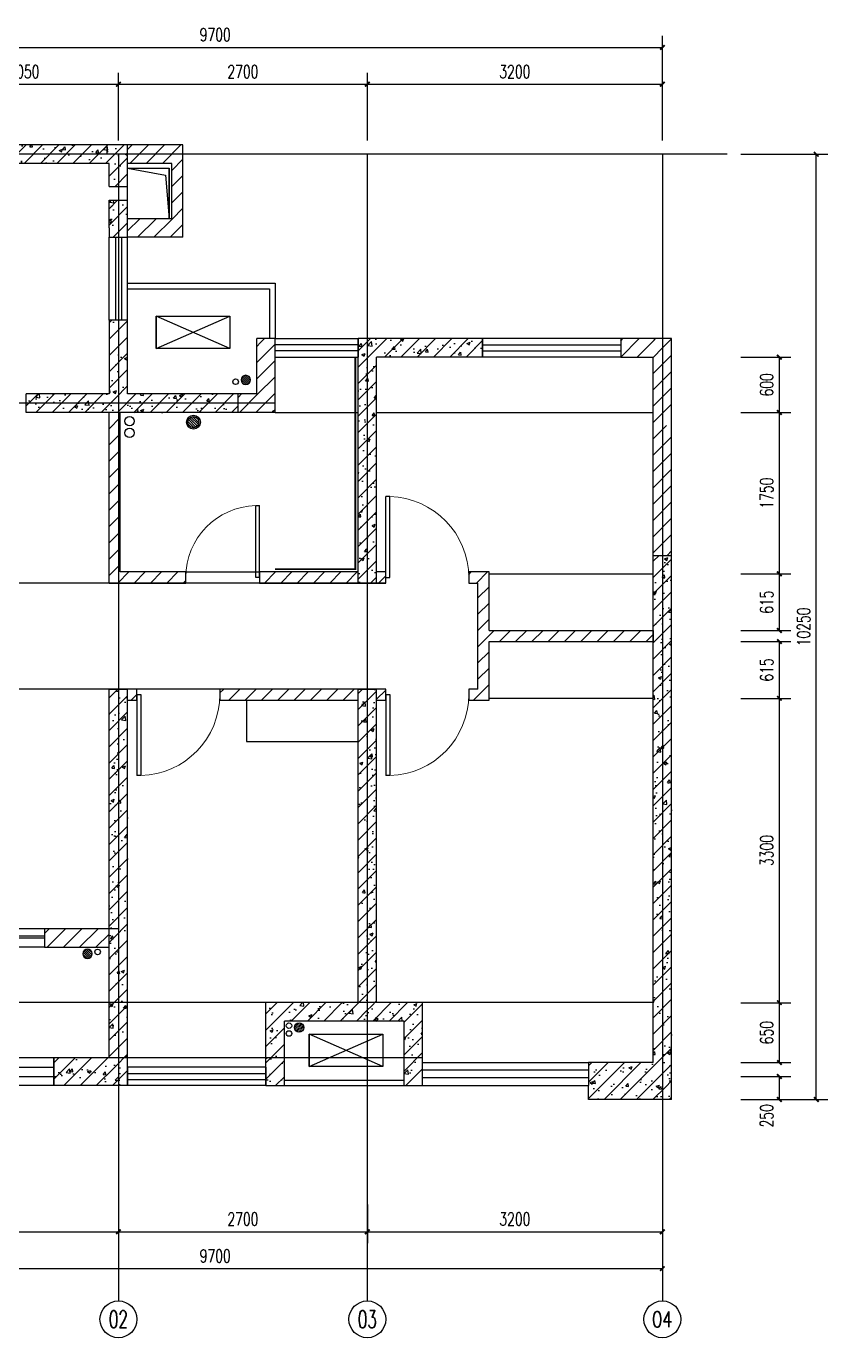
# Model space of a CAD drawing. Extents: x 174844 to 235370, y 408491 to 451532.
# Drawn here: x 208684 to 217378, y 420256 to 434478 of the extents above; entities that cross this region are included whole.
import ezdxf
from ezdxf.enums import TextEntityAlignment as Align

# ---------------------------------------------------------------- set-up
doc = ezdxf.new("R2010")
doc.units = 0
doc.header["$LTSCALE"] = 10
doc.header["$MEASUREMENT"] = 0
doc.linetypes.add('DASH', pattern=[0.35, 0.25, -0.1])
doc.linetypes.add('DOTE', pattern=[2.42, 2, -0.2, 0.02, -0.2])
for name, color, linetype in [('A-FLOR', 91, 'Continuous'), ('A-FLOR-RAIL', 135, 'Continuous'), ('AXIS', 3, 'Continuous'), ('AXIS_TEXT', 7, 'Continuous'), ('DOTE', 24, 'DOTE'), ('HACTH', 8, 'Continuous'), ('L-家具', 8, 'Continuous'), ('LVTRY', 8, 'Continuous'), ('WALL', 255, 'Continuous'), ('WINDOW', 4, 'Continuous'), ('空调', 231, 'Continuous')]:
    doc.layers.add(name, color=color, linetype=linetype)
doc.layers.add('PUB_HATCH', color=252, linetype='Continuous', plot=False)
doc.styles.add('A_AXIS', font='COMPLEX', dxfattribs={"width": 0.8, "bigfont": 'HZ'})
doc.styles.add('A_DIM_T3', font='SIMPLEX', dxfattribs={"width": 0.7, "bigfont": 'HZ'})
doc.styles.add('COMPLEX', font='COMPLEX')
doc.dimstyles.new('_TCH_ARCH&&50', dxfattribs={"dimtxt": 140, "dimasz": 50, "dimexe": 125, "dimexo": 150, "dimgap": 67.5, "dimtad": 1, "dimdec": 0, "dimzin": 0, "dimdsep": 46, "dimtxsty": 'A_DIM_T3', "dimblk": 'ARCHTICK', "dimcen": 0.09, "dimclrt": 7, "dimazin": 2, "dimtfac": 1, "dimtdec": 0, "dimtix": 1, "dimtmove": 2, "dimatfit": 3, "dimfxl": 0, "dimtolj": 1, "dimtzin": 0, "dimarcsym": 0})
pattern_1 = [(45, (0, 0), (-88.388348, 88.388348), []), (50, (0, 0), (358.6301, -31.37607), [37.5, -412.5]), (355, (0, 0), (-69.37567, 376.09607), [30, -330]), (100.4514, (29.9, -2.6), (289.2547, 344.71977), [31.8701, -350.57106]), (46.1842, (0, 100), (533.62052, -82.7595), [56.25, -618.75]), (96.6356, (44.47, 93.1), (467.33135, 487.05894), [47.80514, -525.8565]), (351.1842, (0, 100), (467.331, 487.0593), [45, -495]), (21, (50, 75), (298.45353, -201.30945), [37.5, -412.5]), (326, (50, 75), (121.65767, 362.57502), [30, -330]), (71.4514, (74.87, 58.22), (420.11131, 161.26525), [31.8701, -350.57106]), (37.5, (0, 0), (6.079928, 166.446927), [0, -326, 0, -335, 0, -331.25]), (7.5, (0, 0), (131.53477, 197.205856), [0, -191, 0, -318.5, 0, -126.25]), (327.5, (-111.5, 0), (266.911218, -11.277436), [0, -125, 0, -390, 0, -517.5]), (317.5, (-161.5, 0), (291.59308, 50.05249), [0, -162.5, 0, -259, 0, -367.5])]
pattern_2 = [(45, (0, 89.76), (-88.388383, 88.388383), [])]

# ---------------------------------------------------------------- blocks, each defined once
blk = doc.blocks.new('DL')
at = {"layer": 'LVTRY'}
h = blk.add_hatch(dxfattribs=at)
h.set_pattern_fill('ANSI31', color=256, scale=10)
h.set_pattern_definition([(45, (0, 0), (-11.22532015, 11.22532015), [])])
edge = h.paths.add_edge_path()
edge.add_arc((203360, 339405), 50, 0, 360)
blk.add_circle((203360, 339405), 50, dxfattribs=at)
blk = doc.blocks.new('DILOU')
at = {"layer": 'LVTRY'}
h = blk.add_hatch(dxfattribs=at)
h.set_pattern_fill('ANSI31', color=256, scale=150, angle=270, style=0)
h.set_pattern_definition([(315, (-245107.61, 2520100.217), (13.25825215, 13.25825215), [])])
h.paths.add_polyline_path([(-135, 0, 1), (-15, 0, 1)])
for radius in [75, 60]:
    blk.add_circle((-75, 0), radius, dxfattribs=at)
blk = doc.blocks.new('_ArchTick')
at = {"color": 0, "linetype": 'ByBlock', "const_width": 0.4}
blk.add_lwpolyline([(-0.5, -0.5), (0.5, 0.5)], dxfattribs=at)
blk = doc.blocks.new('*D102')
at = {"layer": 'AXIS', "color": 0, "lineweight": -2, "transparency": 16777216}
for p, q in [((205884, 421702), (205884, 421281)), ((209684, 421702), (209684, 421281)), ((205884, 421406), (209684, 421406))]:
    blk.add_line(p, q, dxfattribs=at)
at = {"layer": 'Defpoints', "color": 0, "transparency": 16777216}
for p in [(205884, 421852), (209684, 421852), (209684, 421406)]:
    blk.add_point(p, dxfattribs=at)
at = {"layer": 'AXIS', "color": 0, "lineweight": -2, "transparency": 16777216, "xscale": 50, "yscale": 50, "zscale": 50, "rotation": 180}
blk.add_blockref('_ArchTick', (205884, 421406), dxfattribs=at)
at = {"layer": 'AXIS', "color": 0, "lineweight": -2, "transparency": 16777216, "xscale": 50, "yscale": 50, "zscale": 50}
blk.add_blockref('_ArchTick', (209684, 421406), dxfattribs=at)
at = {"layer": 'AXIS', "color": 7, "transparency": 16777216, "insert": (207784, 421544), "char_height": 140, "attachment_point": 5, "style": 'A_DIM_T3'}
blk.add_mtext('\\A1;3800', dxfattribs=at)
blk = doc.blocks.new('*D103')
at = {"layer": 'AXIS', "color": 0, "lineweight": -2, "transparency": 16777216}
for p, q in [((209684, 421702), (209684, 421281)), ((212384, 421702), (212384, 421281)), ((209684, 421406), (212384, 421406))]:
    blk.add_line(p, q, dxfattribs=at)
at = {"layer": 'Defpoints', "color": 0, "transparency": 16777216}
for p in [(209684, 421852), (212384, 421852), (212384, 421406)]:
    blk.add_point(p, dxfattribs=at)
at = {"layer": 'AXIS', "color": 0, "lineweight": -2, "transparency": 16777216, "xscale": 50, "yscale": 50, "zscale": 50, "rotation": 180}
blk.add_blockref('_ArchTick', (209684, 421406), dxfattribs=at)
at = {"layer": 'AXIS', "color": 0, "lineweight": -2, "transparency": 16777216, "xscale": 50, "yscale": 50, "zscale": 50}
blk.add_blockref('_ArchTick', (212384, 421406), dxfattribs=at)
at = {"layer": 'AXIS', "color": 7, "transparency": 16777216, "insert": (211034, 421544), "char_height": 140, "attachment_point": 5, "style": 'A_DIM_T3'}
blk.add_mtext('\\A1;2700', dxfattribs=at)
blk = doc.blocks.new('*D104')
at = {"layer": 'AXIS', "color": 0, "lineweight": -2, "transparency": 16777216}
for p, q in [((212384, 421702), (212384, 421281)), ((215584, 421702), (215584, 421281)), ((212384, 421406), (215584, 421406))]:
    blk.add_line(p, q, dxfattribs=at)
at = {"layer": 'Defpoints', "color": 0, "transparency": 16777216}
for p in [(212384, 421852), (215584, 421852), (215584, 421406)]:
    blk.add_point(p, dxfattribs=at)
at = {"layer": 'AXIS', "color": 0, "lineweight": -2, "transparency": 16777216, "xscale": 50, "yscale": 50, "zscale": 50, "rotation": 180}
blk.add_blockref('_ArchTick', (212384, 421406), dxfattribs=at)
at = {"layer": 'AXIS', "color": 0, "lineweight": -2, "transparency": 16777216, "xscale": 50, "yscale": 50, "zscale": 50}
blk.add_blockref('_ArchTick', (215584, 421406), dxfattribs=at)
at = {"layer": 'AXIS', "color": 7, "transparency": 16777216, "insert": (213984, 421544), "char_height": 140, "attachment_point": 5, "style": 'A_DIM_T3'}
blk.add_mtext('\\A1;3200', dxfattribs=at)
blk = doc.blocks.new('*D245')
at = {"layer": 'AXIS', "color": 0, "lineweight": -2}
for p, q in [((205884, 421702), (205884, 420881)), ((215584, 421702), (215584, 420881)), ((205884, 421006), (215584, 421006))]:
    blk.add_line(p, q, dxfattribs=at)
at = {"layer": 'Defpoints', "color": 0}
for p in [(205884, 421852), (215584, 421852), (215584, 421006)]:
    blk.add_point(p, dxfattribs=at)
at = {"layer": 'AXIS', "color": 0, "lineweight": -2, "xscale": 50, "yscale": 50, "zscale": 50, "rotation": 180}
blk.add_blockref('_ArchTick', (205884, 421006), dxfattribs=at)
at = {"layer": 'AXIS', "color": 0, "lineweight": -2, "xscale": 50, "yscale": 50, "zscale": 50}
blk.add_blockref('_ArchTick', (215584, 421006), dxfattribs=at)
at = {"layer": 'AXIS', "color": 7, "insert": (210734, 421144), "char_height": 140, "attachment_point": 5, "style": 'A_DIM_T3'}
blk.add_mtext('\\A1;9700', dxfattribs=at)
blk = doc.blocks.new('*D250')
at = {"layer": 'AXIS', "color": 0, "lineweight": -2}
for p, q in [((207634, 433240), (207634, 433974)), ((209684, 433240), (209684, 433974)), ((207634, 433849), (209684, 433849))]:
    blk.add_line(p, q, dxfattribs=at)
at = {"layer": 'Defpoints', "color": 0}
for p in [(209684, 433849), (207634, 433090), (209684, 433090)]:
    blk.add_point(p, dxfattribs=at)
at = {"layer": 'AXIS', "color": 0, "lineweight": -2, "xscale": 50, "yscale": 50, "zscale": 50, "rotation": 180}
blk.add_blockref('_ArchTick', (207634, 433849), dxfattribs=at)
at = {"layer": 'AXIS', "color": 0, "lineweight": -2, "xscale": 50, "yscale": 50, "zscale": 50}
blk.add_blockref('_ArchTick', (209684, 433849), dxfattribs=at)
at = {"layer": 'AXIS', "color": 7, "insert": (208659, 433986), "char_height": 140, "attachment_point": 5, "style": 'A_DIM_T3'}
blk.add_mtext('\\A1;2050', dxfattribs=at)
blk = doc.blocks.new('*D251')
at = {"layer": 'AXIS', "color": 0, "lineweight": -2}
for p, q in [((209684, 433240), (209684, 433974)), ((212384, 433240), (212384, 433974)), ((209684, 433849), (212384, 433849))]:
    blk.add_line(p, q, dxfattribs=at)
at = {"layer": 'Defpoints', "color": 0}
for p in [(212384, 433849), (209684, 433090), (212384, 433090)]:
    blk.add_point(p, dxfattribs=at)
at = {"layer": 'AXIS', "color": 0, "lineweight": -2, "xscale": 50, "yscale": 50, "zscale": 50, "rotation": 180}
blk.add_blockref('_ArchTick', (209684, 433849), dxfattribs=at)
at = {"layer": 'AXIS', "color": 0, "lineweight": -2, "xscale": 50, "yscale": 50, "zscale": 50}
blk.add_blockref('_ArchTick', (212384, 433849), dxfattribs=at)
at = {"layer": 'AXIS', "color": 7, "insert": (211034, 433986), "char_height": 140, "attachment_point": 5, "style": 'A_DIM_T3'}
blk.add_mtext('\\A1;2700', dxfattribs=at)
blk = doc.blocks.new('*D252')
at = {"layer": 'AXIS', "color": 0, "lineweight": -2}
for p, q in [((212384, 433240), (212384, 433974)), ((215584, 433240), (215584, 433974)), ((212384, 433849), (215584, 433849))]:
    blk.add_line(p, q, dxfattribs=at)
at = {"layer": 'Defpoints', "color": 0}
for p in [(215584, 433849), (212384, 433090), (215584, 433090)]:
    blk.add_point(p, dxfattribs=at)
at = {"layer": 'AXIS', "color": 0, "lineweight": -2, "xscale": 50, "yscale": 50, "zscale": 50, "rotation": 180}
blk.add_blockref('_ArchTick', (212384, 433849), dxfattribs=at)
at = {"layer": 'AXIS', "color": 0, "lineweight": -2, "xscale": 50, "yscale": 50, "zscale": 50}
blk.add_blockref('_ArchTick', (215584, 433849), dxfattribs=at)
at = {"layer": 'AXIS', "color": 7, "insert": (213984, 433986), "char_height": 140, "attachment_point": 5, "style": 'A_DIM_T3'}
blk.add_mtext('\\A1;3200', dxfattribs=at)
blk = doc.blocks.new('*D246')
at = {"layer": 'AXIS', "color": 0, "lineweight": -2}
for p, q in [((205884, 433240), (205884, 434374)), ((215584, 433240), (215584, 434374)), ((205884, 434249), (215584, 434249))]:
    blk.add_line(p, q, dxfattribs=at)
at = {"layer": 'Defpoints', "color": 0}
for p in [(215584, 434249), (205884, 433090), (215584, 433090)]:
    blk.add_point(p, dxfattribs=at)
at = {"layer": 'AXIS', "color": 0, "lineweight": -2, "xscale": 50, "yscale": 50, "zscale": 50, "rotation": 180}
blk.add_blockref('_ArchTick', (205884, 434249), dxfattribs=at)
at = {"layer": 'AXIS', "color": 0, "lineweight": -2, "xscale": 50, "yscale": 50, "zscale": 50}
blk.add_blockref('_ArchTick', (215584, 434249), dxfattribs=at)
at = {"layer": 'AXIS', "color": 7, "insert": (210734, 434386), "char_height": 140, "attachment_point": 5, "style": 'A_DIM_T3'}
blk.add_mtext('\\A1;9700', dxfattribs=at)
blk = doc.blocks.new('*D217')
at = {"layer": 'AXIS', "color": 0, "lineweight": -2}
for p, q in [((216435, 423090), (216978, 423090)), ((216853, 422840), (216853, 423090)), ((216435, 422840), (216978, 422840))]:
    blk.add_line(p, q, dxfattribs=at)
at = {"layer": 'Defpoints', "color": 0}
for p in [(216285, 423090), (216853, 423090), (216285, 422840)]:
    blk.add_point(p, dxfattribs=at)
at = {"layer": 'AXIS', "color": 0, "lineweight": -2, "xscale": 50, "yscale": 50, "zscale": 50}
for p, rotation in [((216853, 423090), 90), ((216853, 422840), 270)]:
    blk.add_blockref('_ArchTick', p, dxfattribs=dict(at, rotation=rotation))
at = {"layer": 'AXIS', "color": 7, "insert": (216716, 422664), "char_height": 140, "attachment_point": 5, "rotation": 90, "style": 'A_DIM_T3'}
blk.add_mtext('\\A1;250', dxfattribs=at)
blk = doc.blocks.new('*D218')
at = {"layer": 'AXIS', "color": 0, "lineweight": -2}
for p, q in [((216435, 423890), (216978, 423890)), ((216853, 423240), (216853, 423890)), ((216435, 423240), (216978, 423240))]:
    blk.add_line(p, q, dxfattribs=at)
at = {"layer": 'Defpoints', "color": 0}
for p in [(216285, 423890), (216853, 423890), (216285, 423240)]:
    blk.add_point(p, dxfattribs=at)
at = {"layer": 'AXIS', "color": 0, "lineweight": -2, "xscale": 50, "yscale": 50, "zscale": 50}
for p, rotation in [((216853, 423890), 90), ((216853, 423240), 270)]:
    blk.add_blockref('_ArchTick', p, dxfattribs=dict(at, rotation=rotation))
at = {"layer": 'AXIS', "color": 7, "insert": (216716, 423565), "char_height": 140, "attachment_point": 5, "rotation": 90, "style": 'A_DIM_T3'}
blk.add_mtext('\\A1;650', dxfattribs=at)
blk = doc.blocks.new('*D219')
at = {"layer": 'AXIS', "color": 0, "lineweight": -2}
for p, q in [((216435, 427190), (216978, 427190)), ((216853, 423890), (216853, 427190)), ((216435, 423890), (216978, 423890))]:
    blk.add_line(p, q, dxfattribs=at)
at = {"layer": 'Defpoints', "color": 0}
for p in [(216285, 427190), (216853, 427190), (216285, 423890)]:
    blk.add_point(p, dxfattribs=at)
at = {"layer": 'AXIS', "color": 0, "lineweight": -2, "xscale": 50, "yscale": 50, "zscale": 50}
for p, rotation in [((216853, 427190), 90), ((216853, 423890), 270)]:
    blk.add_blockref('_ArchTick', p, dxfattribs=dict(at, rotation=rotation))
at = {"layer": 'AXIS', "color": 7, "insert": (216716, 425540), "char_height": 140, "attachment_point": 5, "rotation": 90, "style": 'A_DIM_T3'}
blk.add_mtext('\\A1;3300', dxfattribs=at)
blk = doc.blocks.new('*D222')
at = {"layer": 'AXIS', "color": 0, "lineweight": -2}
for p, q in [((216435, 427805), (216978, 427805)), ((216853, 427190), (216853, 427805)), ((216435, 427190), (216978, 427190))]:
    blk.add_line(p, q, dxfattribs=at)
at = {"layer": 'Defpoints', "color": 0}
for p in [(216285, 427805), (216853, 427805), (216285, 427190)]:
    blk.add_point(p, dxfattribs=at)
at = {"layer": 'AXIS', "color": 0, "lineweight": -2, "xscale": 50, "yscale": 50, "zscale": 50}
for p, rotation in [((216853, 427805), 90), ((216853, 427190), 270)]:
    blk.add_blockref('_ArchTick', p, dxfattribs=dict(at, rotation=rotation))
at = {"layer": 'AXIS', "color": 7, "insert": (216716, 427498), "char_height": 140, "attachment_point": 5, "rotation": 90, "style": 'A_DIM_T3'}
blk.add_mtext('\\A1;615', dxfattribs=at)
blk = doc.blocks.new('*D223')
at = {"layer": 'AXIS', "color": 0, "lineweight": -2}
for p, q in [((216435, 430290), (216978, 430290)), ((216853, 428540), (216853, 430290)), ((216435, 428540), (216978, 428540))]:
    blk.add_line(p, q, dxfattribs=at)
at = {"layer": 'Defpoints', "color": 0}
for p in [(216285, 430290), (216853, 430290), (216285, 428540)]:
    blk.add_point(p, dxfattribs=at)
at = {"layer": 'AXIS', "color": 0, "lineweight": -2, "xscale": 50, "yscale": 50, "zscale": 50}
for p, rotation in [((216853, 430290), 90), ((216853, 428540), 270)]:
    blk.add_blockref('_ArchTick', p, dxfattribs=dict(at, rotation=rotation))
at = {"layer": 'AXIS', "color": 7, "insert": (216716, 429415), "char_height": 140, "attachment_point": 5, "rotation": 90, "style": 'A_DIM_T3'}
blk.add_mtext('\\A1;1750', dxfattribs=at)
blk = doc.blocks.new('*D224')
at = {"layer": 'AXIS', "color": 0, "lineweight": -2}
for p, q in [((216435, 430890), (216978, 430890)), ((216853, 430290), (216853, 430890)), ((216435, 430290), (216978, 430290))]:
    blk.add_line(p, q, dxfattribs=at)
at = {"layer": 'Defpoints', "color": 0}
for p in [(216285, 430890), (216853, 430890), (216285, 430290)]:
    blk.add_point(p, dxfattribs=at)
at = {"layer": 'AXIS', "color": 0, "lineweight": -2, "xscale": 50, "yscale": 50, "zscale": 50}
for p, rotation in [((216853, 430890), 90), ((216853, 430290), 270)]:
    blk.add_blockref('_ArchTick', p, dxfattribs=dict(at, rotation=rotation))
at = {"layer": 'AXIS', "color": 7, "insert": (216716, 430590), "char_height": 140, "attachment_point": 5, "rotation": 90, "style": 'A_DIM_T3'}
blk.add_mtext('\\A1;600', dxfattribs=at)
blk = doc.blocks.new('*D230')
at = {"layer": 'AXIS', "color": 0, "lineweight": -2}
for p, q in [((216435, 433090), (217378, 433090)), ((217253, 422840), (217253, 433090)), ((216435, 422840), (217378, 422840))]:
    blk.add_line(p, q, dxfattribs=at)
at = {"layer": 'Defpoints', "color": 0}
for p in [(216285, 433090), (217253, 433090), (216285, 422840)]:
    blk.add_point(p, dxfattribs=at)
at = {"layer": 'AXIS', "color": 0, "lineweight": -2, "xscale": 50, "yscale": 50, "zscale": 50}
for p, rotation in [((217253, 433090), 90), ((217253, 422840), 270)]:
    blk.add_blockref('_ArchTick', p, dxfattribs=dict(at, rotation=rotation))
at = {"layer": 'AXIS', "color": 7, "insert": (217116, 427965), "char_height": 140, "attachment_point": 5, "rotation": 90, "style": 'A_DIM_T3'}
blk.add_mtext('\\A1;10250', dxfattribs=at)
blk = doc.blocks.new('$WINLIB2D$00000001')
at = {"color": 0}
for points in [[(-0.5, 0.5), (-0.5, -0.5)], [(-0.5, 0.5), (0.5, 0.5)], [(0.5, -0.5), (0.5, 0.5)], [(0.5, 0.1667), (-0.5, 0.1667)], [(0.5, -0.1667), (-0.5, -0.1667)], [(-0.5, -0.5), (0.5, -0.5)]]:
    blk.add_lwpolyline(points, dxfattribs=at)
blk = doc.blocks.new('$DorLib2D$00000001')
for p, q in [((0.45, 0.975), (0.5, 0.975)), ((0.45, 0), (0.45, 0.975)), ((0.5, 0), (0.5, 0.975)), ((0.5, 0), (0.45, 0))]:
    blk.add_line(p, q)
at = {"lineweight": 13}
blk.add_arc((0.475, 0), 0.975, 91.4693, 180, dxfattribs=at)
blk = doc.blocks.new('_AXISO')
blk.add_circle((0, 0), 0.5)
at = {"layer": 'AXIS_TEXT', "style": 'COMPLEX', "width": 1.041667}
blk.add_attdef('A', text='', height=0.56, dxfattribs=at).set_placement((-0.25, -0.28), (0.25, -0.28), align=Align.FIT)
blk = doc.blocks.new('$DorLib2D$00000131')
at = {"color": 0, "linetype": 'Continuous'}
for p, q in [((0.15, 0.125), (0.2319, 0.1973)), ((0.2319, 0.1973), (0.2319, 0.125)), ((-0.5, 0.125), (-0.5, 0)), ((0.0192, 0.125), (-0.5, 0.125)), ((0.0192, 0), (0.0192, 0.125)), ((0.35, 0.125), (0.15, 0.125)), ((-0.5, 0), (0.0192, 0)), ((-0.024, 0), (0.5, 0)), ((-0.024, -0.125), (-0.024, 0)), ((0.5, 0), (0.5, -0.125)), ((-0.35, -0.125), (-0.15, -0.125)), ((-0.2319, -0.1973), (-0.2319, -0.125)), ((-0.15, -0.125), (-0.2319, -0.1973)), ((0.5, -0.125), (-0.024, -0.125))]:
    blk.add_line(p, q, dxfattribs=at)
blk = doc.blocks.new('*D257')
at = {"layer": 'AXIS', "color": 0, "lineweight": -2}
for p, q in [((216435, 428540), (216978, 428540)), ((216853, 427925), (216853, 428540)), ((216435, 427925), (216978, 427925))]:
    blk.add_line(p, q, dxfattribs=at)
at = {"layer": 'Defpoints', "color": 0}
for p in [(216285, 428540), (216853, 428540), (216285, 427925)]:
    blk.add_point(p, dxfattribs=at)
at = {"layer": 'AXIS', "color": 0, "lineweight": -2, "xscale": 50, "yscale": 50, "zscale": 50}
for p, rotation in [((216853, 428540), 90), ((216853, 427925), 270)]:
    blk.add_blockref('_ArchTick', p, dxfattribs=dict(at, rotation=rotation))
at = {"layer": 'AXIS', "color": 7, "insert": (216716, 428233), "char_height": 140, "attachment_point": 5, "rotation": 90, "style": 'A_DIM_T3'}
blk.add_mtext('\\A1;615', dxfattribs=at)

msp = doc.modelspace()

# ---------------------------------------------------------------- hatches: boundary and pattern name
at = {"layer": 'PUB_HATCH'}
h = msp.add_hatch(dxfattribs=at)
h.set_pattern_fill('钢筋混凝土', color=256, scale=50, style=0)
h.set_pattern_definition(pattern_1)
h.paths.add_polyline_path([(209583.8, 432990.4), (209783.8, 433190.4), (207533.8, 433190.4), (207733.8, 432990.4)])
h = msp.add_hatch(dxfattribs=at)
h.set_pattern_fill('钢筋混凝土', color=256, scale=50, style=0)
h.set_pattern_definition(pattern_1)
h.paths.add_polyline_path([(209783.8, 432740.4), (209783.8, 433190.4), (209583.8, 432990.4), (209583.8, 432740.4)])
h = msp.add_hatch(dxfattribs=at)
h.set_pattern_fill('普通砖', color=256, scale=50, style=0)
h.set_pattern_definition(pattern_2)
h.paths.add_polyline_path([(210263.8, 432990.4), (210383.8, 433190.4), (209783.8, 433190.4), (209783.8, 432990.4)])
h = msp.add_hatch(dxfattribs=at)
h.set_pattern_fill('普通砖', color=256, scale=50, style=0)
h.set_pattern_definition(pattern_2)
h.paths.add_polyline_path([(210263.8, 432390.6), (210383.8, 432190.6), (210383.8, 433190.4), (210263.8, 432990.4)])
h = msp.add_hatch(dxfattribs=at)
h.set_pattern_fill('钢筋混凝土', color=256, scale=50, style=0)
h.set_pattern_definition(pattern_1)
h.paths.add_polyline_path([(209583.8, 432290.6), (209783.8, 432290.6), (209783.8, 432590.4), (209583.8, 432590.4)])
h = msp.add_hatch(dxfattribs=at)
h.set_pattern_fill('普通砖', color=256, scale=50, style=0)
h.set_pattern_definition(pattern_2)
h.paths.add_polyline_path([(210383.8, 432190.6), (210263.8, 432390.6), (209783.8, 432390.6), (209783.8, 432190.6)])
h = msp.add_hatch(dxfattribs=at)
h.set_pattern_fill('钢筋混凝土', color=256, scale=50, style=0)
h.set_pattern_definition(pattern_1)
h.paths.add_polyline_path([(209583.8, 432290.6), (209583.8, 432190.4), (209783.8, 432190.4), (209783.8, 432290.6)])
h = msp.add_hatch(dxfattribs=at)
h.set_pattern_fill('钢筋混凝土', color=256, scale=50, style=0)
h.set_pattern_definition(pattern_1)
h.paths.add_polyline_path([(209783.8, 430490.4), (209783.8, 431290.4), (209583.8, 431290.4), (209583.8, 430490.4), (209683.8, 430423.7)])
h = msp.add_hatch(dxfattribs=at)
h.set_pattern_fill('普通砖', color=256, scale=50, style=0)
h.set_pattern_definition(pattern_2)
h.paths.add_polyline_path([(211383.8, 430890.4), (211383.8, 431090.4), (211183.8, 431090.4)])
h = msp.add_hatch(dxfattribs=at)
h.set_pattern_fill('普通砖', color=256, scale=50, style=0)
h.set_pattern_definition(pattern_2)
h.paths.add_polyline_path([(211183.8, 430490.4), (211383.8, 430290.4), (211383.8, 430890.4), (211183.8, 431090.4)])
h = msp.add_hatch(dxfattribs=at)
h.set_pattern_fill('钢筋混凝土', color=256, scale=50, style=0)
h.set_pattern_definition(pattern_1)
h.paths.add_polyline_path([(213633.8, 431090.4), (212283.8, 431090.4), (212483.8, 430890.4), (213633.8, 430890.4)])
h = msp.add_hatch(dxfattribs=at)
h.set_pattern_fill('钢筋混凝土', color=256, scale=50, style=0)
h.set_pattern_definition(pattern_1)
h.paths.add_polyline_path([(212283.8, 428540.4), (212483.8, 428540.4), (212483.8, 430890.4), (212283.8, 431090.4)])
h = msp.add_hatch(dxfattribs=at)
h.set_pattern_fill('普通砖', color=256, scale=50, style=0)
h.set_pattern_definition(pattern_2)
h.paths.add_polyline_path([(215483.8, 431090.4), (215133.8, 431090.4), (215133.8, 430890.4), (215483.8, 430890.4), (215550.4, 430990.4)])
h = msp.add_hatch(dxfattribs=at)
h.set_pattern_fill('普通砖', color=256, scale=50, style=0)
h.set_pattern_definition(pattern_2)
h.paths.add_polyline_path([(215683.8, 431090.4), (215483.8, 431090.4), (215550.4, 430990.4), (215683.8, 430990.4)])
h = msp.add_hatch(dxfattribs=at)
h.set_pattern_fill('普通砖', color=256, scale=50, style=0)
h.set_pattern_definition(pattern_2)
h.paths.add_polyline_path([(215617.1, 430163.7), (215683.8, 430210.4), (215683.8, 430990.4), (215550.4, 430990.4), (215483.8, 430890.4), (215483.8, 430190.4)])
h = msp.add_hatch(dxfattribs=at)
h.set_pattern_fill('钢筋混凝土', color=256, scale=50, style=0)
h.set_pattern_definition(pattern_1)
h.paths.add_polyline_path([(209683.8, 430423.7), (209583.8, 430490.4), (208683.8, 430490.4), (208683.8, 430290.4), (209683.8, 430290.4)])
h = msp.add_hatch(dxfattribs=at)
h.set_pattern_fill('钢筋混凝土', color=256, scale=50, style=0)
h.set_pattern_definition(pattern_1)
h.paths.add_polyline_path([(210983.8, 430490.4), (209783.8, 430490.4), (209683.8, 430423.7), (209683.8, 430290.4), (210983.8, 430290.4)])
h = msp.add_hatch(dxfattribs=at)
h.set_pattern_fill('普通砖', color=256, scale=50, style=0)
h.set_pattern_definition(pattern_2)
h.paths.add_polyline_path([(211383.8, 430290.4), (211183.8, 430490.4), (210983.8, 430490.4), (210983.8, 430290.4)])
h = msp.add_hatch(dxfattribs=at)
h.set_pattern_fill('普通砖', color=256, scale=50, style=0)
h.set_pattern_definition(pattern_2)
h.paths.add_polyline_path([(209583.8, 428440.4), (209703.8, 428560.4), (209703.8, 430290.4), (209583.8, 430290.4)])
h = msp.add_hatch(dxfattribs=at)
h.set_pattern_fill('普通砖', color=256, scale=50, style=0)
h.set_pattern_definition(pattern_2)
h.paths.add_polyline_path([(215483.8, 428740.4), (215683.8, 428740.4), (215683.8, 430090.4), (215617.1, 430163.7), (215483.8, 430190.4)])
h = msp.add_hatch(dxfattribs=at)
h.set_pattern_fill('钢筋混凝土', color=256, scale=50, style=0)
h.set_pattern_definition(pattern_1)
h.paths.add_polyline_path([(215483.8, 426190.4), (215683.8, 426190.4), (215683.8, 428740.4), (215483.8, 428740.4)])
h = msp.add_hatch(dxfattribs=at)
h.set_pattern_fill('普通砖', color=256, scale=50, style=0)
h.set_pattern_definition(pattern_2)
h.paths.add_polyline_path([(209583.8, 428440.4), (210413.8, 428440.4), (210413.8, 428560.4), (209703.8, 428560.4)])
h = msp.add_hatch(dxfattribs=at)
h.set_pattern_fill('普通砖', color=256, scale=50, style=0)
h.set_pattern_definition(pattern_2)
h.paths.add_polyline_path([(212283.8, 428560.4), (211213.8, 428560.4), (211213.8, 428440.4), (212283.8, 428440.4)])
h = msp.add_hatch(dxfattribs=at)
h.set_pattern_fill('钢筋混凝土', color=256, scale=50, style=0)
h.set_pattern_definition(pattern_1)
h.paths.add_polyline_path([(212483.8, 428440.4), (212483.8, 428540.4), (212283.8, 428540.4), (212283.8, 428440.4)])
h = msp.add_hatch(dxfattribs=at)
h.set_pattern_fill('普通砖', color=256, scale=50, style=0)
h.set_pattern_definition(pattern_2)
h.paths.add_polyline_path([(212483.8, 428440.4), (212583.8, 428440.4), (212583.8, 428560.4), (212483.8, 428560.4)])
h = msp.add_hatch(dxfattribs=at)
h.set_pattern_fill('普通砖', color=256, scale=50, style=0)
h.set_pattern_definition(pattern_2)
h.paths.add_polyline_path([(213703.8, 428560.4), (213483.8, 428560.4), (213483.8, 428440.4), (213583.8, 428440.4)])
h = msp.add_hatch(dxfattribs=at)
h.set_pattern_fill('普通砖', color=256, scale=50, style=0)
h.set_pattern_definition(pattern_2)
h.paths.add_polyline_path([(213663.8, 427865.4), (213703.8, 427925.4), (213703.8, 428560.4), (213583.8, 428440.4), (213583.8, 427865.4)])
h = msp.add_hatch(dxfattribs=at)
h.set_pattern_fill('普通砖', color=256, scale=50, style=0)
h.set_pattern_definition(pattern_2)
h.paths.add_polyline_path([(213583.8, 427290.4), (213703.8, 427170.4), (213703.8, 427805.4), (213663.8, 427865.4), (213583.8, 427865.4)])
h = msp.add_hatch(dxfattribs=at)
h.set_pattern_fill('普通砖', color=256, scale=50, style=0)
h.set_pattern_definition(pattern_2)
h.paths.add_polyline_path([(213663.8, 427865.4), (213703.8, 427805.4), (215483.8, 427805.4), (215483.8, 427925.4), (213703.8, 427925.4)])
h = msp.add_hatch(dxfattribs=at)
h.set_pattern_fill('钢筋混凝土', color=256, scale=50, style=0)
h.set_pattern_definition(pattern_1)
h.paths.add_polyline_path([(209583.8, 424590.4), (209783.8, 424590.4), (209783.8, 427290.4), (209583.8, 427290.4)])
h = msp.add_hatch(dxfattribs=at)
h.set_pattern_fill('普通砖', color=256, scale=50, style=0)
h.set_pattern_definition(pattern_2)
h.paths.add_polyline_path([(209783.8, 427170.4), (209883.8, 427170.4), (209883.8, 427290.4), (209783.8, 427290.4)])
h = msp.add_hatch(dxfattribs=at)
h.set_pattern_fill('普通砖', color=256, scale=50, style=0)
h.set_pattern_definition(pattern_2)
h.paths.add_polyline_path([(212283.8, 427290.4), (210783.8, 427290.4), (210783.8, 427170.4), (212283.8, 427170.4)])
h = msp.add_hatch(dxfattribs=at)
h.set_pattern_fill('钢筋混凝土', color=256, scale=50, style=0)
h.set_pattern_definition(pattern_1)
h.paths.add_polyline_path([(212283.8, 427190.4), (212483.8, 427190.4), (212483.8, 427290.4), (212283.8, 427290.4)])
h = msp.add_hatch(dxfattribs=at)
h.set_pattern_fill('普通砖', color=256, scale=50, style=0)
h.set_pattern_definition(pattern_2)
h.paths.add_polyline_path([(212483.8, 427170.4), (212583.8, 427170.4), (212583.8, 427290.4), (212483.8, 427290.4)])
h = msp.add_hatch(dxfattribs=at)
h.set_pattern_fill('普通砖', color=256, scale=50, style=0)
h.set_pattern_definition(pattern_2)
h.paths.add_polyline_path([(213583.8, 427290.4), (213483.8, 427290.4), (213483.8, 427170.4), (213703.8, 427170.4)])
h = msp.add_hatch(dxfattribs=at)
h.set_pattern_fill('钢筋混凝土', color=256, scale=50, style=0)
h.set_pattern_definition(pattern_1)
h.paths.add_polyline_path([(212383.8, 423823.7), (212483.8, 423890.4), (212483.8, 427190.4), (212283.8, 427190.4), (212283.8, 423890.4)])
h = msp.add_hatch(dxfattribs=at)
h.set_pattern_fill('钢筋混凝土', color=256, scale=50, style=0)
h.set_pattern_definition(pattern_1)
h.paths.add_polyline_path([(215483.8, 424390.4), (215683.8, 424390.4), (215683.8, 426190.4), (215483.8, 426190.4)])
h = msp.add_hatch(dxfattribs=at)
h.set_pattern_fill('普通砖', color=256, scale=50, style=0)
h.set_pattern_definition(pattern_2)
h.paths.add_polyline_path([(209583.8, 424690.4), (208883.8, 424690.4), (208883.8, 424490.4), (209583.8, 424490.4)])
h = msp.add_hatch(dxfattribs=at)
h.set_pattern_fill('钢筋混凝土', color=256, scale=50, style=0)
h.set_pattern_definition(pattern_1)
h.paths.add_polyline_path([(209583.8, 423290.4), (209783.8, 422990.4), (209783.8, 424590.4), (209583.8, 424590.4)])
h = msp.add_hatch(dxfattribs=at)
h.set_pattern_fill('钢筋混凝土', color=256, scale=50, style=0)
h.set_pattern_definition(pattern_1)
h.paths.add_polyline_path([(215483.8, 423240.4), (215683.8, 422840.4), (215683.8, 424390.4), (215483.8, 424390.4)])
h = msp.add_hatch(dxfattribs=at)
h.set_pattern_fill('钢筋混凝土', color=256, scale=50, style=0)
h.set_pattern_definition(pattern_1)
h.paths.add_polyline_path([(211483.8, 422990.4), (211483.8, 423690.4), (211283.8, 423890.4), (211283.8, 422990.4)])
h = msp.add_hatch(dxfattribs=at)
h.set_pattern_fill('钢筋混凝土', color=256, scale=50, style=0)
h.set_pattern_definition(pattern_1)
h.paths.add_polyline_path([(212383.8, 423823.7), (212283.8, 423890.4), (211283.8, 423890.4), (211483.8, 423690.4), (212383.8, 423690.4)])
h = msp.add_hatch(dxfattribs=at)
h.set_pattern_fill('钢筋混凝土', color=256, scale=50, style=0)
h.set_pattern_definition(pattern_1)
h.paths.add_polyline_path([(212783.8, 423690.4), (212983.8, 423890.4), (212483.8, 423890.4), (212383.8, 423823.7), (212383.8, 423690.4)])
h = msp.add_hatch(dxfattribs=at)
h.set_pattern_fill('钢筋混凝土', color=256, scale=50, style=0)
h.set_pattern_definition(pattern_1)
h.paths.add_polyline_path([(212783.8, 422990.4), (212983.8, 423240.4), (212983.8, 423890.4), (212783.8, 423690.4)])
h = msp.add_hatch(dxfattribs=at)
h.set_pattern_fill('钢筋混凝土', color=256, scale=50, style=0)
h.set_pattern_definition(pattern_1)
h.paths.add_polyline_path([(209783.8, 422990.4), (209583.8, 423290.4), (208983.8, 423290.4), (208983.8, 422990.4)])
h = msp.add_hatch(dxfattribs=at)
h.set_pattern_fill('钢筋混凝土', color=256, scale=50, style=0)
h.set_pattern_definition(pattern_1)
h.paths.add_polyline_path([(212783.8, 422990.4), (212983.8, 422990.4), (212983.8, 423240.4)])
h = msp.add_hatch(dxfattribs=at)
h.set_pattern_fill('钢筋混凝土', color=256, scale=50, style=0)
h.set_pattern_definition(pattern_1)
h.paths.add_polyline_path([(215683.8, 422840.4), (215483.8, 423240.4), (214783.8, 423240.4), (214783.8, 422840.4)])
h = msp.add_hatch(dxfattribs=at)
h.set_pattern_fill('钢筋混凝土', color=256, scale=50, style=0)
h.set_pattern_definition(pattern_1)
h.paths.add_polyline_path([(214783.8, 423240.4), (214783.8, 422990.4), (214783.8, 422915.4)])

# ---------------------------------------------------------------- linework, layer by layer
at = {"layer": 'A-FLOR'}
msp.add_lwpolyline([(209783.8, 432940.4), (210193.3, 432865), (210233.8, 432390.6), (209783.8, 432390.6), (209783.8, 432940.4), (210233.8, 432940.4), (210233.8, 432390.6)], dxfattribs=at)
at = {"layer": 'A-FLOR-RAIL'}
for p, q in [((209783.8, 431690.4), (211383.8, 431690.4)), ((211383.8, 431690.4), (211383.8, 431090.4)), ((211483.8, 423050.4), (212783.8, 423050.3)), ((211483.8, 422990.4), (212783.8, 422990.3))]:
    msp.add_line(p, q, dxfattribs=at)
msp.add_lwpolyline([(209783.8, 431630.4), (211323.8, 431630.4), (211323.8, 431090.4)], dxfattribs=at)
at = {"layer": 'AXIS'}
for p, q in [((209683.8, 421852.1), (209683.8, 420656.4)), ((212383.8, 421852.1), (212383.8, 420656.4)), ((215583.8, 421852.1), (215583.8, 420656.4))]:
    msp.add_line(p, q, dxfattribs=at)
at = {"layer": 'DOTE', "ltscale": 0.5}
for p, q in [((216285.5, 433090.4), (204150.8, 433090.4)), ((209558.8, 433184.6), (209558.8, 433090.4)), ((209683.8, 433090.4), (209683.8, 421852.1)), ((212383.8, 433090.4), (212383.8, 421852.1)), ((215583.8, 433090.4), (215583.8, 421852.1)), ((211383.8, 430390.4), (204150.8, 430390.4)), ((212583.8, 428440.4), (204150.8, 428440.4)), ((212583.8, 427290.4), (204150.8, 427290.4)), ((209683.8, 424690.4), (204150.8, 424690.4)), ((212983.8, 423890.4), (204150.8, 423890.4)), ((212983.8, 423290.4), (204150.8, 423290.4))]:
    msp.add_line(p, q, dxfattribs=at)
at = {"layer": 'HACTH'}
msp.add_line((210233.8, 432390.6), (210233.8, 432940.4), dxfattribs=at)
at = {"layer": 'L-家具', "linetype": 'ByBlock'}
for p, q in [((213703.8, 428540.4), (215483.8, 428540.4)), ((213703.8, 428540.4), (215483.8, 428540.4)), ((213703.8, 427190.4), (215483.8, 427190.4)), ((213703.8, 427190.4), (215483.8, 427190.4))]:
    msp.add_line(p, q, dxfattribs=at)
msp.add_lwpolyline([(211071.9, 427170.4), (211071.9, 426720.4), (212283.8, 426720.4)], dxfattribs=at)
at = {"layer": 'LVTRY'}
for points in [[(210891.7, 430983.3), (210091.7, 430983.3), (210091.7, 431333.3), (210891.7, 431333.3), (210891.7, 430983.3), (210091.7, 431333.3), (210091.7, 430983.3), (210891.7, 431333.3)], [(212551.7, 423199.3), (211751.7, 423199.3), (211751.7, 423549.3), (212551.7, 423549.3), (212551.7, 423199.3), (211751.7, 423549.3), (211751.7, 423199.3), (212551.7, 423549.3)]]:
    msp.add_lwpolyline(points, dxfattribs=at)
for centre, radius in [((210955.1, 430623), 30), ((210955.1, 430623), 30), ((209804.9, 430195.3), 50), ((209804.9, 430195.3), 50), ((209804.9, 430068.7), 50), ((209804.9, 430068.7), 50), ((209458, 424440.4), 30), ((211533.8, 423640.4), 30), ((211533.8, 423555.8), 30)]:
    msp.add_circle(centre, radius, dxfattribs=at)
at = {"layer": 'WALL'}
for p, q in [((209783.8, 433190.4), (207533.8, 433190.4)), ((210383.8, 433190.4), (209783.8, 433190.4)), ((209783.8, 432740.4), (209783.8, 433190.4)), ((210383.8, 432190.6), (210383.8, 433190.4)), ((209583.8, 432990.4), (207733.8, 432990.4)), ((209583.8, 432740.4), (209583.8, 432990.4)), ((210263.8, 432990.4), (209783.8, 432990.4)), ((210263.8, 432390.6), (210263.8, 432990.4)), ((209583.8, 432740.4), (209783.8, 432740.4)), ((209583.8, 432290.6), (209583.8, 432590.4)), ((209583.8, 432590.4), (209783.8, 432590.4)), ((209783.8, 432290.6), (209783.8, 432590.4)), ((210263.8, 432390.6), (209783.8, 432390.6)), ((209583.8, 432290.6), (209583.8, 432190.4)), ((209783.8, 432190.4), (209783.8, 432290.6)), ((209583.8, 432190.4), (209783.8, 432190.4)), ((210383.8, 432190.6), (209783.8, 432190.6)), ((209783.8, 431290.4), (209583.8, 431290.4)), ((209583.8, 431290.4), (209583.8, 430490.4)), ((209783.8, 430490.4), (209783.8, 431290.4)), ((211383.8, 431090.4), (211183.8, 431090.4)), ((211183.8, 430490.4), (211183.8, 431090.4)), ((211383.8, 430890.4), (211383.8, 431090.4)), ((212283.8, 431090.4), (212283.8, 430890.4)), ((213633.8, 431090.4), (212283.8, 431090.4)), ((212283.8, 428540.4), (212283.8, 431090.4)), ((213633.8, 431090.4), (213633.8, 430890.4)), ((213633.8, 430890.4), (213633.8, 431090.4)), ((215683.8, 431090.4), (215133.8, 431090.4)), ((215133.8, 431090.4), (215133.8, 430890.4)), ((215683.8, 422840.4), (215683.8, 431090.4)), ((211383.8, 430290.4), (211383.8, 430890.4)), ((213633.8, 430890.4), (212483.8, 430890.4)), ((212483.8, 428540.4), (212483.8, 430890.4)), ((215133.8, 430890.4), (215483.8, 430890.4)), ((215483.8, 430190.4), (215483.8, 430890.4)), ((209583.8, 430490.4), (208683.8, 430490.4)), ((208683.8, 430290.4), (208683.8, 430490.4)), ((210983.8, 430490.4), (209783.8, 430490.4)), ((211183.8, 430490.4), (210983.8, 430490.4)), ((210983.8, 430290.4), (210983.8, 430490.4)), ((209683.8, 430290.4), (208683.8, 430290.4)), ((209583.8, 428440.4), (209583.8, 430290.4)), ((210983.8, 430290.4), (209683.8, 430290.4)), ((209703.8, 428560.4), (209703.8, 430290.4)), ((211383.8, 430290.4), (210983.8, 430290.4)), ((215483.8, 428740.4), (215483.8, 430190.4)), ((215483.8, 426190.4), (215483.8, 428740.4)), ((215483.8, 428740.4), (215683.8, 428740.4)), ((210413.8, 428560.4), (209703.8, 428560.4)), ((210413.8, 428440.4), (210413.8, 428560.4)), ((212283.8, 428560.4), (211213.8, 428560.4)), ((211213.8, 428560.4), (211213.8, 428440.4)), ((212283.8, 428440.4), (212283.8, 428540.4)), ((212583.8, 428560.4), (212483.8, 428560.4)), ((212483.8, 428440.4), (212483.8, 428540.4)), ((212583.8, 428440.4), (212583.8, 428560.4)), ((213703.8, 428560.4), (213483.8, 428560.4)), ((213483.8, 428560.4), (213483.8, 428440.4)), ((213703.8, 427925.4), (213703.8, 428560.4)), ((209583.8, 428440.4), (210413.8, 428440.4)), ((211213.8, 428440.4), (212283.8, 428440.4)), ((212283.8, 428440.4), (212483.8, 428440.4)), ((212483.8, 428440.4), (212583.8, 428440.4)), ((213483.8, 428440.4), (213583.8, 428440.4)), ((213583.8, 427865.4), (213583.8, 428440.4)), ((213583.8, 427290.4), (213583.8, 427865.4)), ((213703.8, 427925.4), (215483.8, 427925.4)), ((213703.8, 427805.4), (215483.8, 427805.4)), ((213703.8, 427170.4), (213703.8, 427805.4)), ((215483.8, 427925.4), (215483.8, 427805.4)), ((209583.8, 424590.4), (209583.8, 427290.4)), ((209583.8, 427290.4), (209783.8, 427290.4)), ((209883.8, 427290.4), (209783.8, 427290.4)), ((209783.8, 424590.4), (209783.8, 427290.4)), ((209883.8, 427170.4), (209883.8, 427290.4)), ((212283.8, 427290.4), (210783.8, 427290.4)), ((210783.8, 427290.4), (210783.8, 427170.4)), ((212283.8, 427190.4), (212283.8, 427290.4)), ((212283.8, 427290.4), (212483.8, 427290.4)), ((212583.8, 427290.4), (212483.8, 427290.4)), ((212483.8, 427190.4), (212483.8, 427290.4)), ((212583.8, 427170.4), (212583.8, 427290.4)), ((213583.8, 427290.4), (213483.8, 427290.4)), ((213483.8, 427290.4), (213483.8, 427170.4)), ((209783.8, 427170.4), (209883.8, 427170.4)), ((210783.8, 427170.4), (212283.8, 427170.4)), ((212283.8, 423890.4), (212283.8, 427190.4)), ((212483.8, 423890.4), (212483.8, 427190.4)), ((212483.8, 427170.4), (212583.8, 427170.4)), ((213483.8, 427170.4), (213703.8, 427170.4)), ((215483.8, 424390.4), (215483.8, 426190.4)), ((209583.8, 424690.4), (208883.8, 424690.4)), ((208883.8, 424690.4), (208883.8, 424490.4)), ((209583.8, 423290.4), (209583.8, 424590.4)), ((209783.8, 422990.4), (209783.8, 424590.4)), ((208883.8, 424490.4), (209583.8, 424490.4)), ((215483.8, 423240.4), (215483.8, 424390.4)), ((211283.8, 422990.4), (211283.8, 423890.4)), ((212283.8, 423890.4), (211283.8, 423890.4)), ((212983.8, 423890.4), (212483.8, 423890.4)), ((212983.8, 423240.4), (212983.8, 423890.4)), ((211483.8, 422990.4), (211483.8, 423690.4)), ((212383.8, 423690.4), (211483.8, 423690.4)), ((212783.8, 423690.4), (212383.8, 423690.4)), ((212783.8, 422990.4), (212783.8, 423690.4)), ((208983.8, 423290.4), (208983.8, 422990.4)), ((209583.8, 423290.4), (208983.8, 423290.4)), ((208983.8, 422990.4), (208983.8, 423290.4)), ((212983.8, 422990.4), (212983.8, 423240.4)), ((215483.8, 423240.4), (214783.8, 423240.4)), ((214783.8, 423240.4), (214783.8, 422990.4)), ((209783.8, 423190.4), (209783.8, 422990.4)), ((211283.8, 423190.4), (211283.8, 422990.4)), ((209783.8, 422990.4), (208983.8, 422990.4)), ((211283.8, 422990.4), (211483.8, 422990.4)), ((212783.8, 422990.4), (212983.8, 422990.4)), ((214783.8, 422840.4), (214783.8, 422990.4)), ((215683.8, 422840.4), (214783.8, 422840.4))]:
    msp.add_line(p, q, dxfattribs=at)
at = {"layer": 'WINDOW'}
for p, q in [((211383.8, 430290.4), (212283.8, 430290.4)), ((212483.8, 430290.4), (215483.8, 430290.4)), ((210413.8, 428560.4), (211213.8, 428560.4)), ((208883.8, 424490.4), (206483.8, 424490.4)), ((211283.8, 423890.4), (209783.8, 423890.4)), ((215483.8, 423890.4), (212983.8, 423890.4))]:
    msp.add_line(p, q, dxfattribs=at)
at = {"layer": '空调', "linetype": 'DASH', "ltscale": 0.5, "const_width": 20}
msp.add_lwpolyline([(212253.8, 430890.4), (212253.8, 428590.4), (211383.8, 428590.4)], dxfattribs=at)

# ---------------------------------------------------------------- block references
at = {"layer": 'AXIS'}
ref = msp.add_blockref('_AXISO', (209683.8, 420456.4), dxfattribs=dict(at, xscale=400, yscale=400, zscale=400))
ref.add_attrib('A', '02', dxfattribs={"layer": 'AXIS_TEXT', "height": 187.9, "style": 'A_AXIS', "width": 0.682353}).set_placement((209580, 420362.5), (209787.6, 420362.5), align=Align.FIT)
ref = msp.add_blockref('_AXISO', (212383.8, 420456.4), dxfattribs=dict(at, xscale=400, yscale=400, zscale=400))
ref.add_attrib('A', '03', dxfattribs={"layer": 'AXIS_TEXT', "height": 187.9, "style": 'A_AXIS', "width": 0.682353}).set_placement((212280, 420362.5), (212487.6, 420362.5), align=Align.FIT)
ref = msp.add_blockref('_AXISO', (215583.8, 420456.4), dxfattribs=dict(at, xscale=400, yscale=400, zscale=400))
ref.add_attrib('A', '04', dxfattribs={"layer": 'AXIS_TEXT', "height": 171.11, "style": 'A_AXIS', "width": 0.755556}).set_placement((215473, 420370.9), (215694.6, 420370.9), align=Align.FIT)
at = {"layer": 'LVTRY', "xscale": -1, "rotation": 180}
msp.add_blockref('DL', (7705.1, 770047.9), dxfattribs=at)
msp.add_blockref('DL', (7705.1, 770047.9), dxfattribs=at)
at = {"layer": 'LVTRY', "extrusion": (-1.60526e-11, -6.9259e-12, -1), "xscale": -1, "zscale": -1, "rotation": 179.9999923160372}
msp.add_blockref('DILOU', (-210422.4, 430184.6, 0), dxfattribs=at)
at = {"layer": 'LVTRY', "xscale": -1}
msp.add_blockref('DL', (412708.1, 85015.5), dxfattribs=at)
at = {"layer": 'LVTRY'}
msp.add_blockref('DL', (8283.7, 84215.5), dxfattribs=at)
at = {"layer": 'WINDOW'}
for name, p, xscale, yscale, zscale, rotation in [('$WINLIB2D$00000001', (209683.8, 431740.4), 900, -200, 900, 90), ('$WINLIB2D$00000001', (211833.8, 430990.4), -900.0000000013097, 200, -900.0000000013097, 180), ('$WINLIB2D$00000001', (214383.8, 430990.4), 1500, -200, 1500, 180), ('$DorLib2D$00000131', (207683.8, 424590.4), 2400, -200, 2400, 180), ('$WINLIB2D$00000001', (207858.8, 423140.4), 2249.999999999593, 300, 2249.999999999593, 180), ('$WINLIB2D$00000001', (213883.8, 423115.4), -1800.000000000058, 250, -1800.000000000058, 179.9999990345635), ('$WINLIB2D$00000001', (210533.8, 423090.4), 1500.000000001513, 200, 1500.000000001513, 180)]:
    msp.add_blockref(name, p, dxfattribs=dict(at, xscale=xscale, yscale=yscale, zscale=zscale, rotation=rotation))
for p, xscale, yscale, zscale in [((213033.8, 428500.4), -900, 900, -900), ((210813.8, 428500.4), 800, 800, 800), ((210333.8, 427230.4), -900, -900, -900), ((213033.8, 427230.4), -900, -900, -900)]:
    msp.add_blockref('$DorLib2D$00000001', p, dxfattribs=dict(at, xscale=xscale, yscale=yscale, zscale=zscale))

# ---------------------------------------------------------------- dimensions: what is measured, and where the dimension line sits
at = {"layer": 'AXIS'}
for p1, p2, distance, picture, middle in [((205883.8, 433090.4), (215583.8, 433090.4), 1158.5, '*D246', (210733.8, 434386.4)), ((207633.8, 433090.4), (209683.8, 433090.4), 758.5, '*D250', (208658.8, 433986.4)), ((209683.8, 433090.4), (212383.8, 433090.4), 758.5, '*D251', (211033.8, 433986.4)), ((212383.8, 433090.4), (215583.8, 433090.4), 758.5, '*D252', (213983.8, 433986.4)), ((216285.5, 422840.4), (216285.5, 433090.4), -967.8, '*D230', (217115.8, 427965.4)), ((216285.5, 430290.4), (216285.5, 430890.4), -567.8, '*D224', (216715.8, 430590.4)), ((216285.5, 428540.4), (216285.5, 430290.4), -567.8, '*D223', (216715.8, 429415.4)), ((216285.5, 427925.4), (216285.5, 428540.4), -567.8, '*D257', (216715.8, 428232.9)), ((216285.5, 427190.4), (216285.5, 427805.4), -567.8, '*D222', (216715.8, 427497.9)), ((216285.5, 423890.4), (216285.5, 427190.4), -567.8, '*D219', (216715.8, 425540.4)), ((216285.5, 423240.4), (216285.5, 423890.4), -567.8, '*D218', (216715.8, 423565.4)), ((205883.8, 421852.1), (209683.8, 421852.1), -445.7, '*D102', (207783.8, 421543.9)), ((205883.8, 421852.1), (215583.8, 421852.1), -845.7, '*D245', (210733.8, 421143.9)), ((209683.8, 421852.1), (212383.8, 421852.1), -445.7, '*D103', (211033.8, 421543.9)), ((212383.8, 421852.1), (215583.8, 421852.1), -445.7, '*D104', (213983.8, 421543.9))]:
    dim = msp.add_aligned_dim(p1=p1, p2=p2, distance=distance, dimstyle='_TCH_ARCH&&50', dxfattribs=at)
    dim.commit()
    dim.dimension.update_dxf_attribs({"geometry": picture, "text_midpoint": middle})
dim = msp.add_linear_dim(base=(216853.3, 423090.4), p1=(216285.5, 422840.4), p2=(216285.5, 423090.4), angle=90, dimstyle='_TCH_ARCH&&50', dxfattribs=at)
dim.commit()
dim.dimension.update_dxf_attribs({"geometry": '*D217', "text_midpoint": (216715.8, 422664.4), "dimtype": 161})

doc.saveas('drawing.dxf')
